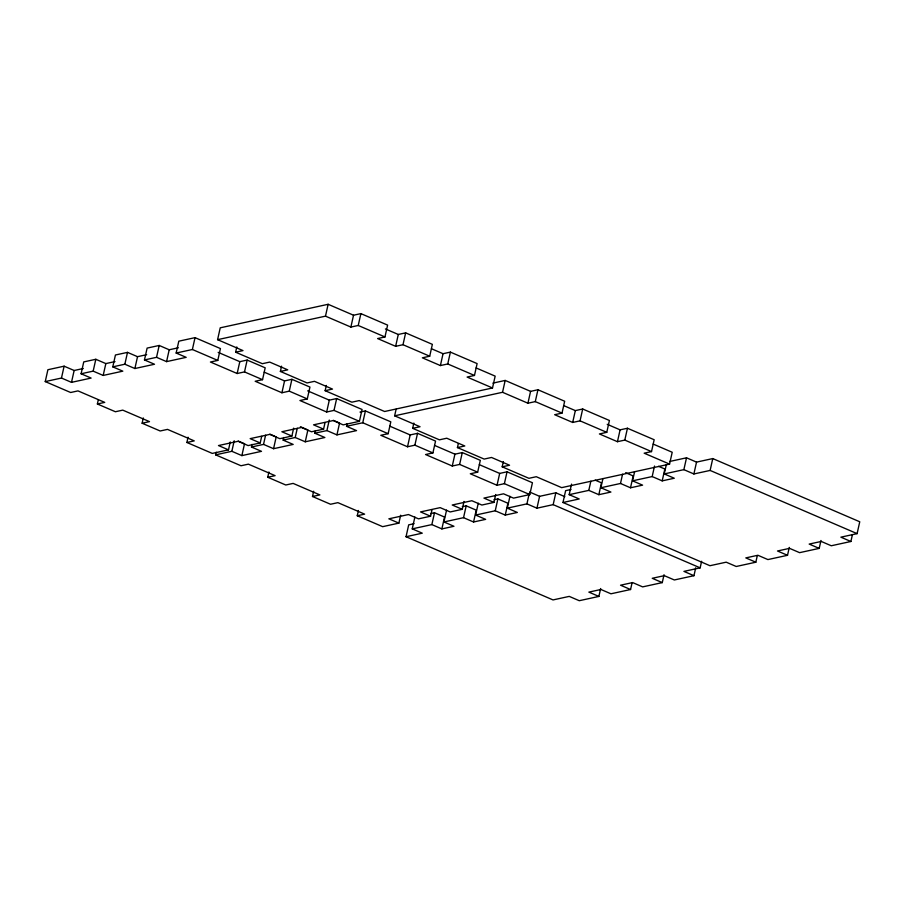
<?xml version="1.0" encoding="UTF-8"?>
<svg xmlns="http://www.w3.org/2000/svg" width="905" height="905" viewBox="0 0 905 905"><rect width="100%" height="100%" fill="white"/><g stroke="black" fill="none" stroke-linecap="round" stroke-linejoin="round"><path stroke-width="1.36" d="M98.26 400.044L97.378 403.992L104.731 402.386L78 390.892L70.647 392.499L45.25 381.582L47.897 369.726L64.119 366.186L74.142 370.496L83.305 368.505M45.25 381.582L61.472 378.041L64.119 366.186M61.472 378.041L71.495 382.351L74.142 370.496M71.495 382.351L91.111 378.075L81.088 373.765L83.746 361.91L95.817 359.285L105.84 363.584L114.992 361.593M81.088 373.765L93.17 371.129L95.817 359.285M93.17 371.129L103.181 375.439L105.84 363.584M103.181 375.439L122.809 371.163L112.786 366.853L115.433 354.998L127.503 352.373L137.526 356.683L146.678 354.681M112.786 366.853L124.856 364.217L127.503 352.373M124.856 364.217L134.879 368.527L137.526 356.683M134.879 368.527L154.495 364.251L144.472 359.941L147.119 348.097L159.19 345.461L169.212 349.771L178.364 347.78M144.472 359.941L156.542 357.317L159.19 345.461M188.059 437.217L186.882 442.477L194.236 440.882L167.516 429.389L160.162 430.984L142.13 423.235L143.307 417.974M156.542 357.317L166.565 361.627L169.212 349.771M166.565 361.627L186.181 357.339L176.158 353.041L178.805 341.185L195.039 337.644L220.435 348.572L217.788 360.416L210.424 362.023L237.155 373.516L244.508 371.91L262.541 379.67L265.188 367.815L247.156 360.066L239.802 361.661L218.162 352.362M176.158 353.041L192.38 349.5L195.039 337.644M236.805 346.932L235.628 352.203L242.981 350.597L217.585 339.669L220.232 327.825L328.13 304.295L353.527 315.223L360.891 313.616L387.612 325.11L384.964 336.954L377.611 338.56L395.632 346.321L402.997 344.715L429.717 356.208L432.364 344.353L405.644 332.859L398.291 334.465L385.406 328.934M268.921 471.991L267.744 477.252L275.097 475.645L248.377 464.152L241.013 465.758L215.616 454.842L216.205 452.206M237.155 373.516L239.802 361.661M244.508 371.91L247.156 360.066M186.882 442.477L212.279 453.405L228.501 449.864L230.266 441.968M215.616 454.842L231.85 451.301L234.203 440.769M231.85 451.301L241.873 455.611L244.52 443.755L238.253 441.063M241.873 455.611L261.488 451.335L251.466 447.025L252.054 444.389M228.501 449.864L218.478 445.554L238.106 441.278L248.128 445.588L260.199 442.952L261.669 436.368M251.466 447.025L263.536 444.389L265.595 435.181M326.309 385.428L325.133 390.689L332.497 389.082L314.465 381.333L307.1 382.939L280.38 371.446L281.557 366.174M262.541 379.67L255.176 381.265L281.908 392.759L284.555 380.915L291.908 379.308L309.94 387.057L307.293 398.913L299.94 400.519L326.66 412.001L334.013 410.406L359.421 421.323L362.068 409.479L336.671 398.551L329.307 400.157L307.677 390.858M263.536 444.389L273.559 448.699L276.206 436.855M281.908 392.759L289.261 391.152L291.908 379.308M273.559 448.699L293.175 444.423L283.152 440.113L283.74 437.477M260.199 442.952L250.176 438.642L269.792 434.366L279.815 438.676L291.885 436.052L293.65 428.144M283.152 440.113L295.222 437.488L297.281 428.269M217.585 339.669L325.483 316.15L328.13 304.295M295.222 437.488L305.245 441.798L307.892 429.943L300.381 426.708M305.245 441.798L324.861 437.511L314.838 433.212L315.426 430.576M326.66 412.001L329.307 400.157M291.885 436.052L281.862 431.742L301.478 427.465L311.501 431.776L323.571 429.14L325.042 422.556M314.838 433.212L326.909 430.576L329.262 420.044M358.425 510.477L357.249 515.748L364.613 514.142L337.882 502.648L330.529 504.255L312.497 496.494L313.673 491.234M325.483 316.15L350.88 327.067L353.527 315.223M334.013 410.406L336.671 398.551M350.88 327.067L358.233 325.472L360.891 313.616M326.909 430.576L336.931 434.886L339.579 423.031L333.323 420.339M336.931 434.886L356.547 430.61L346.536 426.3L347.124 423.664M346.536 426.3L362.758 422.759L365.405 410.915L390.802 421.832L388.155 433.687L380.801 435.282L407.522 446.776L414.875 445.17L432.907 452.93L435.554 441.074L417.533 433.325L410.169 434.932L389.806 426.176M395.632 346.321L398.291 334.465M402.997 344.715L405.644 332.859M413.856 423.065L412.68 428.337L420.033 426.73L394.637 415.814L396.107 409.23M407.522 446.776L410.169 434.932M414.875 445.17L417.533 433.325M357.249 515.748L382.645 526.665L398.879 523.124L400.644 515.228M429.717 356.208L422.364 357.814L440.396 365.563L443.043 353.708L450.396 352.113L477.116 363.595L474.469 375.451L467.116 377.057L492.512 387.974L495.159 376.129L476.109 367.939M600.649 588.522L598.884 596.429L579.268 600.705L569.245 596.395L553.023 599.925L406.04 536.722L408.687 524.866L414.094 523.69M440.396 365.563L447.749 363.957L450.396 352.113M406.04 536.722L422.262 533.181L412.239 528.871L414.886 517.027M398.879 523.124L388.856 518.814L408.472 514.538L418.495 518.848L430.565 516.223L432.036 509.639M431.855 524.595L434.502 512.75L444.525 517.06L441.878 528.905L431.855 524.595L412.239 528.871M432.907 452.93L425.554 454.536L452.274 466.018L454.921 454.174L462.285 452.568L480.317 460.328L477.659 472.172L470.306 473.779L497.026 485.272L504.39 483.666L529.787 494.583L532.434 482.738L507.038 471.81L499.684 473.417L479.322 464.661M503.361 461.561L502.185 466.822L509.538 465.227L491.517 457.466L484.152 459.073L457.432 447.579L458.315 443.631M441.878 528.905L453.948 526.28L443.925 521.97L446.572 510.115M452.274 466.018L459.638 464.423L462.285 452.568M430.565 516.223L420.542 511.913L440.158 507.637L450.181 511.947L462.251 509.311L464.016 501.415M463.541 517.683L466.188 505.838L476.211 510.149L473.564 521.993L463.541 517.683L443.925 521.97M394.637 415.814L502.535 392.284L505.182 380.439L530.579 391.356L537.943 389.75L564.663 401.243L562.016 413.099L554.663 414.705L572.684 422.454L580.048 420.848L606.769 432.341L609.416 420.486L582.696 409.003L575.331 410.599L563.747 405.621M473.564 521.993L485.634 519.368L475.611 515.058L478.27 503.203M497.026 485.272L499.684 473.417M462.251 509.311L452.228 505.001L471.844 500.725L481.867 505.035L493.938 502.399L495.714 494.503M495.239 510.782L497.886 498.927L507.909 503.237L505.25 515.092L495.239 510.782L475.611 515.058M504.39 483.666L507.038 471.81M502.535 392.284L527.932 403.211L530.579 391.356M505.25 515.092L517.332 512.456L507.309 508.146L509.956 496.302M527.932 403.211L535.285 401.605L537.943 389.75M507.309 508.146L526.925 503.87L529.278 493.338M526.925 503.87L536.948 508.18L539.595 496.325L555.817 492.795L564.844 496.675M536.948 508.18L553.17 504.639L555.817 492.795M572.684 422.454L575.331 410.599M580.048 420.848L582.696 409.003M757.304 555.625L755.833 562.209L736.217 566.485L726.195 562.175L709.961 565.716L562.978 502.501L565.625 490.657L571.032 489.469M562.978 502.501L579.2 498.972L569.177 494.662L571.541 484.118M569.177 494.662L588.804 490.374L590.863 481.166M588.804 490.374L598.827 494.684L601.474 482.84L595.207 480.148M598.827 494.684L610.898 492.06L600.875 487.75L602.934 478.53M606.769 432.341L599.415 433.948L617.448 441.697L620.095 429.852L627.448 428.246L654.168 439.74L651.521 451.584L644.168 453.19L669.564 464.107L672.211 452.262L653.161 444.072M617.448 441.697L624.801 440.09L627.448 428.246M600.875 487.75L620.491 483.474L622.55 474.254M620.491 483.474L630.514 487.784L633.161 475.928L625.649 472.693M630.514 487.784L642.584 485.148L632.561 480.838L634.62 471.618M632.561 480.838L652.177 476.562L654.53 466.03M598.884 596.429L588.861 592.119L600.931 589.483L610.954 593.793L630.57 589.517L632.041 582.933M652.177 476.562L662.2 480.872L664.847 469.016L658.591 466.324M662.2 480.872L674.27 478.236L664.247 473.926L666.306 464.718M664.247 473.926L683.863 469.65L686.522 457.806L696.533 462.116L712.767 458.575L859.75 521.778L857.103 533.633L840.881 537.174L850.892 541.484L852.374 534.9M630.57 589.517L620.547 585.207L632.629 582.571L642.641 586.881L662.268 582.605L664.032 574.709M683.863 469.65L693.886 473.96L696.533 462.116M693.886 473.96L710.12 470.43L712.767 458.575M662.268 582.605L652.245 578.295L664.315 575.659L674.338 579.969L693.954 575.693L695.719 567.797M693.954 575.693L683.931 571.383L700.153 567.854L701.624 561.27M755.833 562.209L745.811 557.899L757.881 555.263L767.904 559.573L787.52 555.297L789.284 547.401M787.52 555.297L777.497 550.987L789.567 548.351L799.59 552.661L819.206 548.385L820.971 540.489M280.38 371.446L287.733 369.84L269.701 362.091L262.348 363.697L235.628 352.203M142.13 423.235L149.483 421.628L122.763 410.135L115.399 411.741L97.378 403.992M359.998 412.092L365.405 410.915M492.897 383.12L505.182 380.439M492.512 387.974L384.614 411.504L359.217 400.576L351.864 402.182L325.133 390.689M359.421 421.323L343.187 424.864L333.164 420.554L313.549 424.83L323.571 429.14M457.432 447.579L464.785 445.973L446.753 438.224L439.4 439.83L412.68 428.337M312.497 496.494L319.85 494.899L293.13 483.406L285.776 485.001L267.744 477.252M430.576 513.599L434.502 512.75M462.274 506.698L466.188 505.838M493.96 499.786L497.886 498.927M669.519 461.505L686.522 457.806M529.787 494.583L513.565 498.123L503.542 493.813L483.926 498.089L493.938 502.399M669.564 464.107L561.666 487.637L536.269 476.72L528.916 478.315L502.185 466.822M850.892 541.484L831.276 545.76L821.254 541.45L809.183 544.075L819.206 548.385M431.447 348.73L443.043 353.708M607.21 424.309L620.095 429.852M710.12 470.43L857.103 533.633M358.233 325.472L384.964 336.954M447.749 363.957L474.469 375.451M535.285 401.605L562.016 413.099M624.801 440.09L651.521 451.584M264.192 372.159L284.555 380.915M434.558 445.418L454.921 454.174M529.572 492.015L539.595 496.325M192.38 349.5L217.788 360.416M289.261 391.152L307.293 398.913M362.758 422.759L388.155 433.687M459.638 464.423L477.659 472.172M553.17 504.639L700.153 567.854M269.939 434.162L274.95 436.312"/></g></svg>
